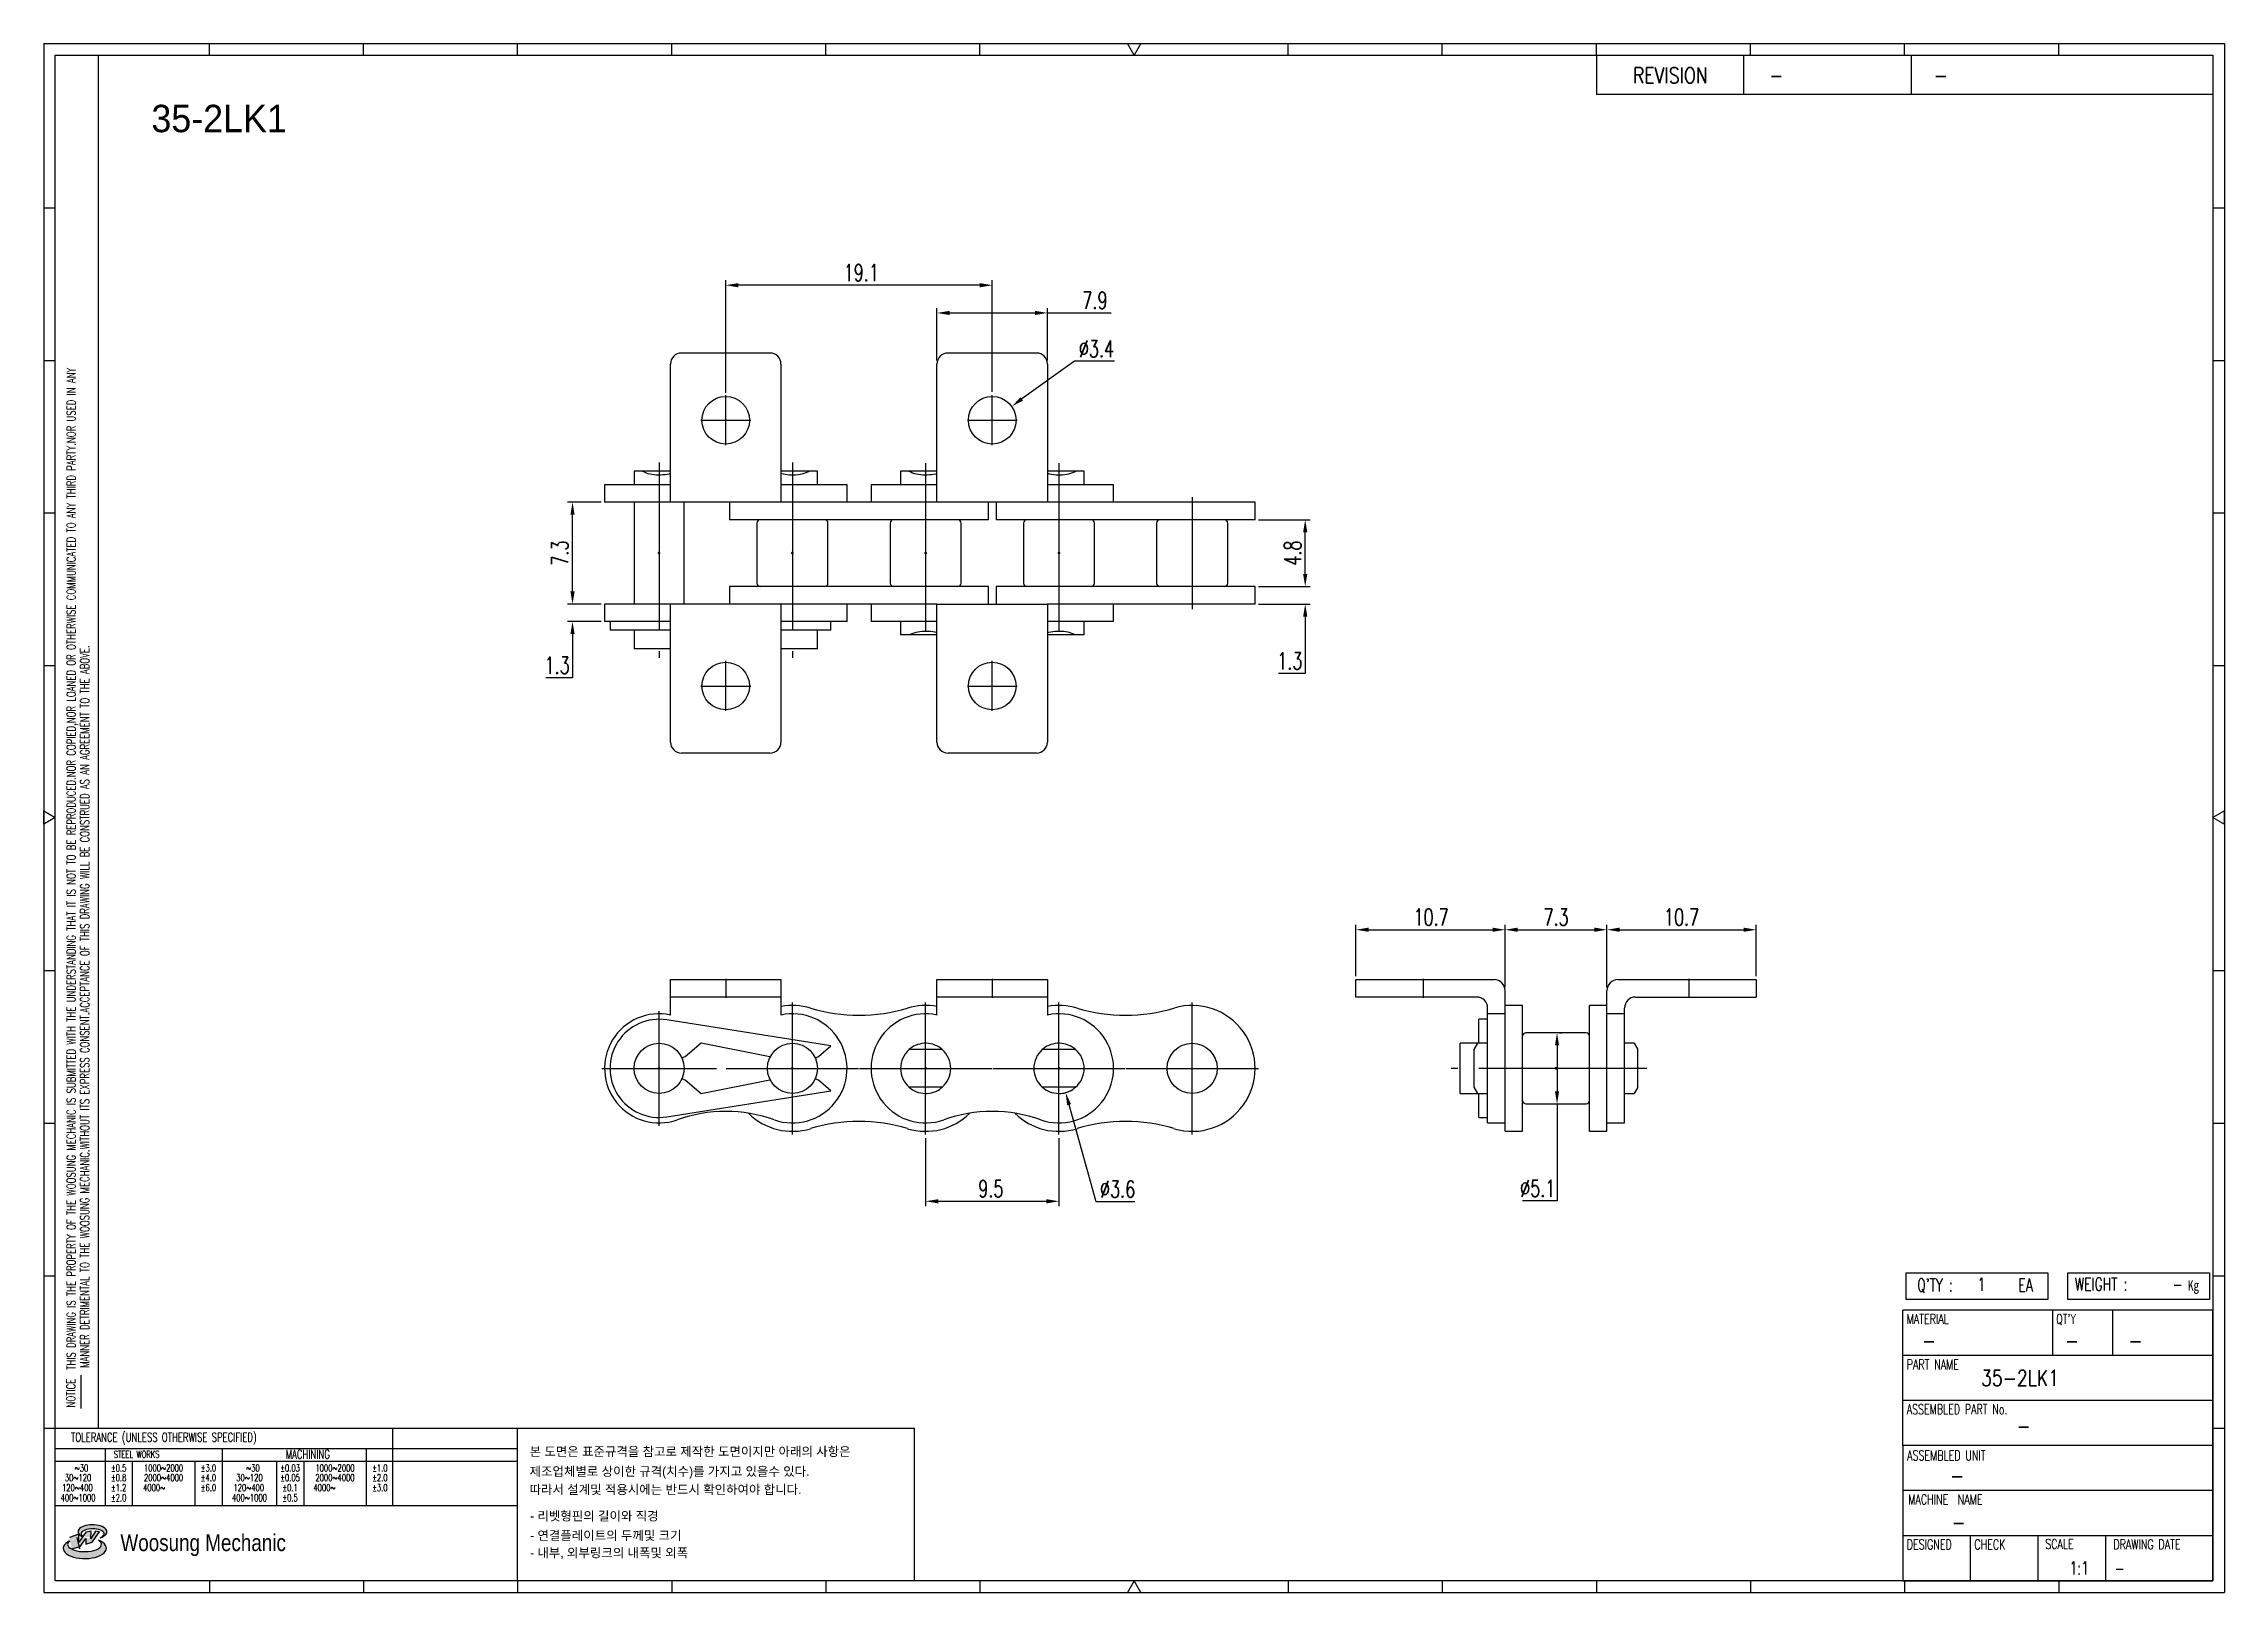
# Model space of a CAD drawing. Header units: millimetres. Extents: x 148 to 303, y 59 to 170.
import ezdxf
from ezdxf.enums import TextEntityAlignment as Align

# ---------------------------------------------------------------- set-up
doc = ezdxf.new("R2010")
doc.units = ezdxf.units.MM
doc.linetypes.add('AM_ISO08W050', pattern=[18, 12, -1.5, 3, -1.5])
doc.layers.get('Defpoints').update_dxf_attribs({"color": 80})
doc.layers.add('2d ConnectionPoints', color=7, linetype='Continuous', lineweight=50)
doc.layers.add('CL1', color=140, linetype='AM_ISO08W050', lineweight=25)
for name, color, linetype in [('S-DIM', 7, 'Continuous'), ('TITLE', 7, 'Continuous'), ('도면레이아웃', 7, 'Continuous')]:
    doc.layers.add(name, color=color, linetype=linetype)
doc.styles.add('HAN', font='ROMANS.shx', dxfattribs={"width": 0.7, "bigfont": 'whgtxt.shx'})
doc.styles.add('HKD_ST2', font='romans.shx', dxfattribs={"width": 0.7, "height": 4, "bigfont": '@extfont2.shx'})
doc.styles.add('HSG', font='SIMPLEX.shx', dxfattribs={"width": 0.7, "bigfont": 'HSG.shx'})
doc.styles.add('MtXpl_', font='Gulim.ttf')
doc.styles.add('SLDTEXTSTYLE4', font='arial.ttf', dxfattribs={"width": 0.8})
doc.dimstyles.new('AP0.5', dxfattribs={"dimscale": 0.5, "dimtxt": 2.4, "dimasz": 1.8, "dimexe": 0.7, "dimexo": 0.5, "dimgap": 0.6, "dimtad": 1, "dimtoh": 1, "dimdec": 1, "dimrnd": 0.01, "dimzin": 9, "dimdsep": 46, "dimtxsty": 'HSG', "dimcen": 0, "dimclrd": 251, "dimclre": 251, "dimclrt": 60, "dimazin": 2, "dimtp": 1, "dimtm": 1, "dimtfac": 0.5, "dimtdec": 1, "dimtofl": 0, "dimtmove": 0, "dimatfit": 3, "dimfxl": 0, "dimtvp": 1, "dimtolj": 2, "dimlwd": -1, "dimlwe": -1, "dimarcsym": 0})

# ---------------------------------------------------------------- blocks, each defined once
blk = doc.blocks.new('MAST')
at = {"layer": '도면레이아웃'}
h = blk.add_hatch(color=10, dxfattribs=at)
h.paths.add_polyline_path([(1.544, 35.177), (1.554, 34.966), (1.779, 35.034), (2.054, 35.422), (1.908, 35.446), (1.728, 35.167), (1.741, 35.439), (1.547, 35.405), (1.292, 35.041), (1.295, 35.33), (0.943, 35.208), (1.03, 34.8), (1.336, 34.885)])
edge = h.paths.add_edge_path()
edge.add_ellipse((1.795, 35.421), major_axis=(-0.53, 0), ratio=0.487785, start_angle=122.36065, end_angle=403.39574)
edge.add_line((1.411, 35.244), (1.419, 35.261))
edge.add_ellipse((1.798, 35.344), major_axis=(-0.423, 0), ratio=0.444396, start_angle=131.58977, end_angle=386.19408, ccw=False)
edge = h.paths.add_edge_path()
edge.add_ellipse((1.512, 34.815), major_axis=(-0.793, 0), ratio=0.480113, start_angle=314.67633, end_angle=590.85213)
edge.add_ellipse((1.501, 34.958), major_axis=(-0.62, 0), ratio=0.43311, start_angle=331.7024, end_angle=574.42495, ccw=False)
at = {"color": 140}
for p, q in [((0, 90.118), (80.15, 90.118)), ((0, 90.118), (0, 33.191)), ((80.15, 90.118), (80.15, 33.191)), ((57.068, 89.693), (57.068, 88.246)), ((62.47, 89.693), (62.47, 88.246)), ((68.635, 89.693), (68.635, 88.246)), ((79.725, 88.246), (57.068, 88.246)), ((68.449, 43.961), (68.449, 44.936)), ((68.449, 44.936), (73.654, 44.936)), ((73.654, 44.936), (73.654, 43.961)), ((74.39, 43.961), (74.39, 44.936)), ((74.39, 44.936), (79.595, 44.936)), ((79.595, 44.936), (79.595, 43.961)), ((68.336, 38.59), (68.336, 43.563)), ((79.725, 43.563), (68.336, 43.563)), ((73.654, 43.961), (68.449, 43.961)), ((73.827, 43.563), (73.827, 41.905)), ((79.595, 43.961), (74.39, 43.961)), ((76.037, 43.563), (76.037, 41.905)), ((79.725, 38.59), (79.725, 43.563)), ((79.725, 41.905), (68.336, 41.905)), ((79.725, 40.248), (68.336, 40.248)), ((68.336, 38.59), (68.336, 33.616)), ((79.725, 38.59), (68.336, 38.59)), ((79.725, 33.616), (79.725, 38.59)), ((79.725, 36.932), (68.336, 36.932)), ((79.725, 35.274), (68.336, 35.274)), ((70.822, 33.616), (70.822, 35.274)), ((73.309, 33.616), (73.309, 35.274)), ((75.796, 33.616), (75.796, 35.274)), ((0, 33.191), (80.15, 33.191)), ((68.336, 33.616), (79.725, 33.616))]:
    blk.add_line(p, q, dxfattribs=at)
for p, q in [((6.089, 89.693), (6.089, 90.118)), ((11.753, 89.693), (11.753, 90.118)), ((17.418, 89.693), (17.418, 90.118)), ((23.082, 89.693), (23.082, 90.118)), ((28.746, 89.693), (28.746, 90.118)), ((34.411, 89.693), (34.411, 90.118)), ((45.739, 89.693), (45.739, 90.118)), ((51.404, 89.693), (51.404, 90.118)), ((57.068, 89.693), (57.068, 90.118)), ((62.732, 89.693), (62.732, 90.118)), ((68.397, 89.693), (68.397, 90.118)), ((74.061, 89.693), (74.061, 90.118)), ((0, 84.085), (0.425, 84.085)), ((79.725, 84.085), (80.15, 84.085)), ((0, 78.478), (0.425, 78.478)), ((79.725, 78.478), (80.15, 78.478)), ((0, 72.87), (0.425, 72.87)), ((79.725, 72.87), (80.15, 72.87)), ((0, 67.262), (0.425, 67.262)), ((79.725, 67.262), (80.15, 67.262)), ((0, 56.047), (0.425, 56.047)), ((79.725, 56.047), (80.15, 56.047)), ((0, 50.439), (0.425, 50.439)), ((79.725, 50.439), (80.15, 50.439)), ((0, 44.832), (0.425, 44.832)), ((79.725, 44.832), (80.15, 44.832)), ((1.377, 39.947), (1.377, 41.174)), ((0, 39.224), (0.425, 39.224)), ((79.725, 39.224), (80.15, 39.224)), ((6.089, 33.616), (6.089, 33.191)), ((11.753, 33.616), (11.753, 33.191)), ((17.418, 33.616), (17.418, 33.191)), ((23.082, 33.616), (23.082, 33.191)), ((28.746, 33.616), (28.746, 33.191)), ((34.411, 33.616), (34.411, 33.191)), ((45.739, 33.616), (45.739, 33.191)), ((51.404, 33.616), (51.404, 33.191)), ((57.068, 33.616), (57.068, 33.191)), ((62.732, 33.616), (62.732, 33.191)), ((68.397, 33.616), (68.397, 33.191)), ((74.061, 33.616), (74.061, 33.191))]:
    blk.add_line(p, q)
at = {"color": 2}
for p, q in [((2.017, 39.224), (2.017, 89.693)), ((0.425, 39.224), (17.418, 39.224)), ((0.425, 38.487), (17.418, 38.487)), ((2.257, 38.487), (2.257, 36.382)), ((6.557, 38.5), (6.557, 36.382)), ((11.857, 38.487), (11.857, 36.382)), ((12.816, 39.224), (12.816, 36.382)), ((17.418, 33.616), (17.418, 39.224)), ((0.425, 38.012), (17.418, 38.012)), ((3.257, 38.012), (3.257, 36.382)), ((5.557, 38.012), (5.557, 36.382)), ((8.557, 38.012), (8.557, 36.382)), ((9.557, 38.026), (9.557, 36.382)), ((0.425, 36.382), (17.418, 36.382))]:
    blk.add_line(p, q, dxfattribs=at)
for points in [[(40.075, 89.693), (39.83, 90.118), (40.32, 90.118)], [(0.425, 61.679), (0, 61.433), (0, 61.924)], [(79.725, 61.679), (80.15, 61.433), (80.15, 61.924)], [(40.075, 33.616), (39.83, 33.191), (40.32, 33.191)]]:
    blk.add_lwpolyline(points, close=True)
at = {"color": 140}
blk.add_lwpolyline([(0.425, 89.693), (79.725, 89.693), (79.725, 33.616), (0.425, 33.616)], close=True, dxfattribs=at)
at = {"layer": '도면레이아웃'}
for p, q in [((1.295, 35.33), (0.943, 35.208)), ((1.547, 35.405), (1.292, 35.041)), ((1.292, 35.041), (1.295, 35.33)), ((1.741, 35.439), (1.547, 35.405)), ((1.908, 35.446), (1.728, 35.167)), ((1.728, 35.167), (1.741, 35.439)), ((1.779, 35.034), (2.054, 35.422)), ((2.054, 35.422), (1.908, 35.446)), ((1.03, 34.8), (1.336, 34.885)), ((1.224, 35.208), (1.311, 34.8)), ((1.224, 35.208), (1.224, 35.208)), ((1.336, 34.885), (1.544, 35.177)), ((1.419, 35.261), (1.411, 35.244)), ((1.544, 35.177), (1.554, 34.966)), ((1.554, 34.966), (1.779, 35.034))]:
    blk.add_line(p, q, dxfattribs=at)
for centre, major_axis, ratio, start_param, end_param in [((1.795, 35.421), (-0.53, 0), 0.487785, 2.135596, 7.040584), ((1.798, 35.344), (-0.423, 0), 0.444396, 2.296675, 6.740358), ((1.512, 34.815), (-0.793, 0), 0.480113, 5.492138, 10.312315), ((1.501, 34.958), (-0.62, 0), 0.43311, 5.789299, 10.025607)]:
    blk.add_ellipse(centre, major_axis=major_axis, ratio=ratio, start_param=start_param, end_param=end_param, dxfattribs=at)
for s, height, style, width, p in [('REVISION', 0.5806, 'HAN', 0.8, (58.415, 88.664)), ('-', 0.581, 'HAN', 0.8, (63.426, 88.664)), ('-', 0.581, 'HAN', 0.8, (69.468, 88.664)), ("Q'TY : ", 0.4746, 'HKD_ST2', 0.7, (68.857, 44.253)), ('1', 0.475, 'HKD_ST2', 0.7, (71.071, 44.275)), ('EA', 0.4746, 'HKD_ST2', 0.7, (72.578, 44.253)), ('WEIGHT : ', 0.4746, 'HKD_ST2', 0.7, (74.65, 44.286)), ('-', 0.581, 'HAN', 0.8, (69.029, 42.157)), ('-', 0.581, 'HAN', 0.8, (74.289, 42.157)), ('-', 0.581, 'HAN', 0.8, (76.623, 42.157)), ('-', 0.581, 'HAN', 0.8, (72.515, 39.013)), ('-', 0.581, 'HAN', 0.8, (70.067, 37.189)), ('-', 0.581, 'HAN', 0.8, (70.126, 35.48)), ('1:1', 0.4746, 'HKD_ST2', 0.7, (74.458, 33.848)), ('-', 0.475, 'HKD_ST2', 0.7, (76.112, 33.837))]:
    blk.add_text(s, height=height, dxfattribs=dict(style=style, width=width)).set_placement(p)
at = {"color": 6, "style": 'HKD_ST2', "width": 0.7}
for s, p in [(' THIS DRAWING IS THE PROPERTY OF THE WOOSUNG MECHANIC IS SUBMITTED WITH THE UNDERSTANDING THAT IT IS NOT TO BE REPRODUCED.NOR COPIED,NOR LOANED OR OTHERWISE COMMUNICATED TO ANY THIRD PARTY.NOR USED IN ANY', (1.173, 41.217)), ('MANNER DETRIMENTAL TO THE WOOSUNG MECHANIC.WITHOUT ITS EXPRESS CONSENT.ACCEPTANCE OF THIS DRAWING WILL BE CONSTRUED AS AN AGREEMENT TO THE ABOVE.', (1.672, 41.447))]:
    blk.add_text(s, height=0.326266, rotation=90, dxfattribs=at).set_placement(p)
at = {"style": 'HKD_ST2', "width": 0.7}
blk.add_text('-', height=0.475, dxfattribs=at).set_placement((78.613, 44.286), align=Align.RIGHT)
at = {"color": 254, "style": 'HKD_ST2', "width": 0.7}
for s, height, p in [('MATERIAL', 0.3651, (68.474, 43.425)), ("QT'Y", 0.3651, (73.965, 43.425)), ('PART NAME', 0.3651, (68.474, 41.756)), ('ASSEMBLED PART No.', 0.36511, (68.474, 40.109)), ('ASSEMBLED UNIT', 0.36511, (68.49, 38.408)), ('MACHINE  NAME', 0.36511, (68.532, 36.794)), ('DESIGNED', 0.3651, (68.474, 35.136)), ('CHECK', 0.3651, (70.961, 35.136)), ('SCALE', 0.3651, (73.566, 35.153)), ('DRAWING DATE', 0.36511, (76.071, 35.141))]:
    blk.add_text(s, height=height, dxfattribs=at).set_placement(p, align=Align.TOP_LEFT)
at = {"style": 'HKD_ST2', "width": 0.7}
blk.add_text('NOTICE', height=0.3263, rotation=90, dxfattribs=at).set_placement((1.163, 39.988))
blk.add_text('TOLERANCE (UNLESS OTHERWISE SPECIFIED)', height=0.32627, dxfattribs=at).set_placement((4.417, 38.896), align=Align.MIDDLE_CENTER)
at = {"color": 4, "style": 'HKD_ST2', "width": 0.7}
for s, height, p in [('%%12630', 0.261, (1.389, 37.762)), ('1000%%1262000', 0.26101, (4.407, 37.762)), ('%%12630', 0.261, (7.689, 37.762)), ('1000%%1262000', 0.26101, (10.707, 37.762)), ('120%%126400', 0.26101, (1.237, 37.045)), ('30%%126120', 0.261, (1.263, 37.411)), ('4000%%126', 0.261, (4.061, 37.045)), ('2000%%1264000', 0.26101, (4.407, 37.411)), ('120%%126400', 0.26101, (7.537, 37.045)), ('30%%126120', 0.261, (7.563, 37.411)), ('4000%%126', 0.261, (10.321, 37.045)), ('2000%%1264000', 0.26101, (10.707, 37.411)), ('400%%1261000', 0.26101, (1.263, 36.67)), ('400%%1261000', 0.26101, (7.563, 36.67))]:
    blk.add_text(s, height=height, dxfattribs=at).set_placement(p, align=Align.MIDDLE_CENTER)
for s, height, p in [('%%P0.5', 0.261, (2.757, 37.762)), ('STEEL WORKS', 0.26101, (3.416, 38.268)), ('%%P3.0', 0.261, (6.057, 37.762)), ('%%P0.03', 0.261, (9.057, 37.762)), ('MACHINING', 0.3263, (9.707, 38.27)), ('%%P1.0', 0.261, (12.357, 37.762)), ('%%P0.8', 0.261, (2.757, 37.411)), ('%%P1.2', 0.261, (2.757, 37.045)), ('%%P4.0', 0.261, (6.057, 37.411)), ('%%P6.0', 0.261, (6.057, 37.045)), ('%%P0.05', 0.261, (9.057, 37.411)), ('%%P0.1', 0.261, (9.057, 37.045)), ('%%P2.0', 0.261, (12.357, 37.411)), ('%%P3.0', 0.261, (12.357, 37.045)), ('%%P2.0', 0.261, (2.757, 36.67)), ('%%P0.5', 0.261, (9.057, 36.67))]:
    blk.add_text(s, height=height, dxfattribs=at).set_placement(p, align=Align.MIDDLE)
at = {"color": 1, "style": 'SLDTEXTSTYLE4', "width": 0.8}
blk.add_text('Woosung Mechanic', height=0.61957, dxfattribs=at).set_placement((2.822, 34.711))
at = {"layer": 'TITLE', "width": 0.8}
blk.add_text('Kg', height=0.3789, dxfattribs=at).set_placement((78.807, 44.286))
blk = doc.blocks.new('*D2')
at = {"layer": 'Defpoints', "color": 0, "transparency": 16777216}
for p in [(234.21, 130.95), (237.79, 130.95), (234.21, 129.7)]:
    blk.add_point(p, dxfattribs=at)
at = {"layer": 'S-DIM', "color": 251, "transparency": 16777216}
for p, q in [((237.79, 131.85), (237.79, 132.75)), ((234.46, 130.95), (238.14, 130.95)), ((234.46, 129.7), (238.14, 129.7)), ((237.79, 128.8), (237.79, 124.73)), ((237.79, 124.73), (235.89, 124.73))]:
    blk.add_line(p, q, dxfattribs=at)
for points in [[(237.64, 131.85), (237.94, 131.85), (237.79, 130.95)], [(237.64, 128.8), (237.94, 128.8), (237.79, 129.7)]]:
    blk.add_solid(points, dxfattribs=at)
at = {"layer": 'S-DIM', "color": 60, "transparency": 16777216, "insert": (236.69, 125.63), "char_height": 1.2, "attachment_point": 5, "style": 'HSG'}
blk.add_mtext('\\A2;1.3', dxfattribs=at)
blk = doc.blocks.new('*D3')
at = {"layer": 'Defpoints', "color": 0, "transparency": 16777216}
for p in [(234.21, 135.73), (237.79, 135.73), (234.21, 130.95)]:
    blk.add_point(p, dxfattribs=at)
at = {"layer": 'S-DIM', "color": 251, "transparency": 16777216}
for p, q in [((234.46, 135.73), (238.14, 135.73)), ((237.79, 131.85), (237.79, 134.83)), ((234.46, 130.95), (238.14, 130.95))]:
    blk.add_line(p, q, dxfattribs=at)
for points in [[(237.64, 134.83), (237.94, 134.83), (237.79, 135.73)], [(237.64, 131.85), (237.94, 131.85), (237.79, 130.95)]]:
    blk.add_solid(points, dxfattribs=at)
at = {"layer": 'S-DIM', "color": 60, "transparency": 16777216, "insert": (236.89, 133.34), "char_height": 1.2, "attachment_point": 5, "rotation": 90, "style": 'HSG'}
blk.add_mtext('\\A2;4.8', dxfattribs=at)
blk = doc.blocks.new('*D4')
at = {"layer": 'Defpoints', "color": 0, "transparency": 16777216}
for p in [(196.37, 152.49), (196.37, 144.54), (215.42, 144.63)]:
    blk.add_point(p, dxfattribs=at)
at = {"layer": 'S-DIM', "color": 251, "transparency": 16777216}
for p, q in [((196.37, 144.79), (196.37, 152.84)), ((215.42, 144.88), (215.42, 152.84)), ((214.52, 152.49), (197.27, 152.49))]:
    blk.add_line(p, q, dxfattribs=at)
for points in [[(197.27, 152.64), (197.27, 152.34), (196.37, 152.49)], [(214.52, 152.64), (214.52, 152.34), (215.42, 152.49)]]:
    blk.add_solid(points, dxfattribs=at)
at = {"layer": 'S-DIM', "color": 60, "transparency": 16777216, "insert": (206.06, 153.39), "char_height": 1.2, "attachment_point": 5, "style": 'HSG'}
blk.add_mtext('\\A2;19.1', dxfattribs=at)
blk = doc.blocks.new('*D5')
at = {"layer": 'Defpoints', "color": 0, "transparency": 16777216}
for p in [(219.37, 150.51), (211.47, 146.85), (219.37, 146.85)]:
    blk.add_point(p, dxfattribs=at)
at = {"layer": 'S-DIM', "color": 251, "transparency": 16777216}
for p, q in [((211.47, 147.1), (211.47, 150.86)), ((212.37, 150.51), (218.47, 150.51)), ((219.37, 147.1), (219.37, 150.86)), ((219.37, 150.51), (223.92, 150.51))]:
    blk.add_line(p, q, dxfattribs=at)
for points in [[(212.37, 150.66), (212.37, 150.36), (211.47, 150.51)], [(218.47, 150.66), (218.47, 150.36), (219.37, 150.51)]]:
    blk.add_solid(points, dxfattribs=at)
at = {"layer": 'S-DIM', "color": 60, "transparency": 16777216, "insert": (222.76, 151.41), "char_height": 1.2, "attachment_point": 5, "style": 'HSG'}
blk.add_mtext('\\A2;7.9', dxfattribs=at)
blk = doc.blocks.new('*D6')
at = {"layer": 'Defpoints', "color": 0, "transparency": 16777216}
for p in [(216.81, 143.83), (214.04, 141.85)]:
    blk.add_point(p, dxfattribs=at)
at = {"layer": 'S-DIM', "color": 251, "transparency": 16777216}
for p, q in [((221.29, 147.05), (217.54, 144.36)), ((224.15, 147.05), (221.29, 147.05))]:
    blk.add_line(p, q, dxfattribs=at)
blk.add_solid([(217.45, 144.48), (217.62, 144.24), (216.81, 143.83)], dxfattribs=at)
at = {"layer": 'S-DIM', "color": 60, "transparency": 16777216, "insert": (222.87, 147.95), "char_height": 1.2, "attachment_point": 5, "style": 'HSG'}
blk.add_mtext('\\A2;∅3.4', dxfattribs=at)
blk = doc.blocks.new('*D7')
at = {"layer": 'Defpoints', "color": 0, "transparency": 16777216}
for p in [(185.42, 129.7), (187.71, 129.7), (187.71, 128.45)]:
    blk.add_point(p, dxfattribs=at)
at = {"layer": 'S-DIM', "color": 251, "transparency": 16777216}
for p, q in [((185.42, 130.6), (185.42, 131.5)), ((187.46, 129.7), (185.07, 129.7)), ((187.46, 128.45), (185.07, 128.45)), ((185.42, 127.55), (185.42, 124.42)), ((185.42, 124.42), (183.52, 124.42))]:
    blk.add_line(p, q, dxfattribs=at)
for points in [[(185.27, 130.6), (185.57, 130.6), (185.42, 129.7)], [(185.27, 127.55), (185.57, 127.55), (185.42, 128.45)]]:
    blk.add_solid(points, dxfattribs=at)
at = {"layer": 'S-DIM', "color": 60, "transparency": 16777216, "insert": (184.32, 125.32), "char_height": 1.2, "attachment_point": 5, "style": 'HSG'}
blk.add_mtext('\\A2;1.3', dxfattribs=at)
blk = doc.blocks.new('*D8')
at = {"layer": 'Defpoints', "color": 0, "transparency": 16777216}
for p in [(185.42, 136.98), (187.71, 136.98), (187.71, 129.7)]:
    blk.add_point(p, dxfattribs=at)
at = {"layer": 'S-DIM', "color": 251, "transparency": 16777216}
for p, q in [((187.46, 136.98), (185.07, 136.98)), ((185.42, 130.6), (185.42, 136.08)), ((187.46, 129.7), (185.07, 129.7))]:
    blk.add_line(p, q, dxfattribs=at)
for points in [[(185.27, 136.08), (185.57, 136.08), (185.42, 136.98)], [(185.27, 130.6), (185.57, 130.6), (185.42, 129.7)]]:
    blk.add_solid(points, dxfattribs=at)
at = {"layer": 'S-DIM', "color": 60, "transparency": 16777216, "insert": (184.52, 133.34), "char_height": 1.2, "attachment_point": 5, "rotation": 90, "style": 'HSG'}
blk.add_mtext('\\A2;7.3', dxfattribs=at)
blk = doc.blocks.new('*D9')
at = {"layer": 'Defpoints', "color": 0, "transparency": 16777216}
for p in [(210.66, 91.78), (220.19, 91.78), (220.19, 87.01)]:
    blk.add_point(p, dxfattribs=at)
at = {"layer": 'S-DIM', "color": 251, "transparency": 16777216}
for p, q in [((210.66, 91.53), (210.66, 86.66)), ((220.19, 91.53), (220.19, 86.66)), ((211.56, 87.01), (219.29, 87.01))]:
    blk.add_line(p, q, dxfattribs=at)
for points in [[(211.56, 87.16), (211.56, 86.86), (210.66, 87.01)], [(219.29, 87.16), (219.29, 86.86), (220.19, 87.01)]]:
    blk.add_solid(points, dxfattribs=at)
at = {"layer": 'S-DIM', "color": 60, "transparency": 16777216, "insert": (215.32, 87.91), "char_height": 1.2, "attachment_point": 5, "style": 'HSG'}
blk.add_mtext('\\A2;9.5', dxfattribs=at)
blk = doc.blocks.new('*D10')
at = {"layer": 'Defpoints', "color": 0, "transparency": 16777216}
for p in [(219.7, 98.24), (220.67, 94.78)]:
    blk.add_point(p, dxfattribs=at)
at = {"layer": 'S-DIM', "color": 251, "transparency": 16777216}
for p, q in [((222.84, 86.98), (220.91, 93.91)), ((225.62, 86.98), (222.84, 86.98))]:
    blk.add_line(p, q, dxfattribs=at)
blk.add_arc((220.19, 96.51), 1.8, 274.4165, 303.4297, dxfattribs=at)
blk.add_solid([(221.05, 93.95), (220.77, 93.87), (220.67, 94.78)], dxfattribs=at)
at = {"layer": 'S-DIM', "color": 60, "transparency": 16777216, "insert": (224.38, 87.88), "char_height": 1.2, "attachment_point": 5, "style": 'HSG'}
blk.add_mtext('\\A2;∅3.6', dxfattribs=at)
blk = doc.blocks.new('*D11')
at = {"layer": 'Defpoints', "color": 0, "transparency": 16777216}
for p in [(252.08, 106.42), (241.42, 102.86), (252.08, 102.07)]:
    blk.add_point(p, dxfattribs=at)
at = {"layer": 'S-DIM', "color": 251, "transparency": 16777216}
for p, q in [((241.42, 103.11), (241.42, 106.77)), ((242.32, 106.42), (251.18, 106.42)), ((252.08, 102.32), (252.08, 106.77))]:
    blk.add_line(p, q, dxfattribs=at)
for points in [[(242.32, 106.57), (242.32, 106.27), (241.42, 106.42)], [(251.18, 106.57), (251.18, 106.27), (252.08, 106.42)]]:
    blk.add_solid(points, dxfattribs=at)
at = {"layer": 'S-DIM', "color": 60, "transparency": 16777216, "insert": (246.79, 107.32), "char_height": 1.2, "attachment_point": 5, "style": 'HSG'}
blk.add_mtext('\\A2;10.7', dxfattribs=at)
blk = doc.blocks.new('*D12')
at = {"layer": 'Defpoints', "color": 0, "transparency": 16777216}
for p in [(259.36, 106.42), (252.08, 102.07), (259.36, 102.07)]:
    blk.add_point(p, dxfattribs=at)
at = {"layer": 'S-DIM', "color": 251, "transparency": 16777216}
for p, q in [((252.08, 102.32), (252.08, 106.77)), ((252.98, 106.42), (258.46, 106.42)), ((259.36, 102.32), (259.36, 106.77))]:
    blk.add_line(p, q, dxfattribs=at)
for points in [[(252.98, 106.57), (252.98, 106.27), (252.08, 106.42)], [(258.46, 106.57), (258.46, 106.27), (259.36, 106.42)]]:
    blk.add_solid(points, dxfattribs=at)
at = {"layer": 'S-DIM', "color": 60, "transparency": 16777216, "insert": (255.72, 107.32), "char_height": 1.2, "attachment_point": 5, "style": 'HSG'}
blk.add_mtext('\\A2;7.3', dxfattribs=at)
blk = doc.blocks.new('*D13')
at = {"layer": 'Defpoints', "color": 0, "transparency": 16777216}
for p in [(270.02, 106.42), (259.36, 102.07), (270.02, 102.86)]:
    blk.add_point(p, dxfattribs=at)
at = {"layer": 'S-DIM', "color": 251, "transparency": 16777216}
for p, q in [((259.36, 102.32), (259.36, 106.77)), ((260.26, 106.42), (269.12, 106.42)), ((270.02, 103.11), (270.02, 106.77))]:
    blk.add_line(p, q, dxfattribs=at)
for points in [[(260.26, 106.57), (260.26, 106.27), (259.36, 106.42)], [(269.12, 106.57), (269.12, 106.27), (270.02, 106.42)]]:
    blk.add_solid(points, dxfattribs=at)
at = {"layer": 'S-DIM', "color": 60, "transparency": 16777216, "insert": (264.69, 107.32), "char_height": 1.2, "attachment_point": 5, "style": 'HSG'}
blk.add_mtext('\\A2;10.7', dxfattribs=at)
blk = doc.blocks.new('*D14')
at = {"layer": 'Defpoints', "color": 0, "transparency": 16777216}
for p in [(255.72, 99.05), (255.72, 93.97), (255.79, 93.97)]:
    blk.add_point(p, dxfattribs=at)
at = {"layer": 'S-DIM', "color": 251, "transparency": 16777216}
for p, q in [((255.97, 99.05), (256.14, 99.05)), ((255.79, 98.15), (255.79, 94.87)), ((255.79, 93.97), (255.79, 87.03)), ((255.97, 93.97), (256.14, 93.97)), ((255.79, 87.03), (253.33, 87.03))]:
    blk.add_line(p, q, dxfattribs=at)
for points in [[(255.64, 98.15), (255.94, 98.15), (255.79, 99.05)], [(255.64, 94.87), (255.94, 94.87), (255.79, 93.97)]]:
    blk.add_solid(points, dxfattribs=at)
at = {"layer": 'S-DIM', "color": 60, "transparency": 16777216, "insert": (254.41, 87.93), "char_height": 1.2, "attachment_point": 5, "style": 'HSG'}
blk.add_mtext('\\A2;%%c5.1', dxfattribs=at)

msp = doc.modelspace()

# ---------------------------------------------------------------- linework, layer by layer
for p, q in [((192.42, 136.98), (192.42, 146.85)), ((199.53, 147.64), (193.21, 147.64)), ((200.32, 146.85), (200.32, 136.98)), ((211.47, 136.98), (211.47, 146.85)), ((218.58, 147.64), (212.26, 147.64)), ((219.37, 146.85), (219.37, 136.98)), ((192.42, 139.19), (189.82, 139.19)), ((189.82, 139.19), (189.82, 138.23)), ((190.42, 139.19), (190.55, 139.14)), ((190.55, 139.14), (190.68, 139.09)), ((190.68, 139.09), (190.81, 139.04)), ((190.81, 139.04), (190.96, 139.01)), ((190.96, 139.01), (191.1, 138.98)), ((191.1, 138.98), (191.26, 138.95)), ((191.26, 138.95), (191.41, 138.94)), ((191.41, 138.94), (191.57, 138.93)), ((191.57, 138.93), (191.72, 138.94)), ((191.72, 138.94), (191.88, 138.95)), ((191.88, 138.95), (192.03, 138.96)), ((192.03, 138.96), (192.18, 138.99)), ((192.18, 138.99), (192.33, 139.02)), ((192.33, 139.02), (192.42, 139.05)), ((202.93, 139.19), (200.32, 139.19)), ((200.32, 139.05), (200.47, 139.01)), ((200.47, 139.01), (200.61, 138.98)), ((200.61, 138.98), (200.77, 138.96)), ((200.77, 138.96), (200.92, 138.94)), ((200.92, 138.94), (201.08, 138.93)), ((201.08, 138.93), (201.23, 138.94)), ((201.23, 138.94), (201.39, 138.94)), ((201.39, 138.94), (201.54, 138.96)), ((201.54, 138.96), (201.69, 138.98)), ((201.69, 138.98), (201.84, 139.02)), ((201.84, 139.02), (201.98, 139.06)), ((201.98, 139.06), (202.12, 139.1)), ((202.12, 139.1), (202.24, 139.15)), ((202.24, 139.15), (202.32, 139.19)), ((202.93, 138.23), (202.93, 139.19)), ((211.47, 139.19), (208.87, 139.19)), ((208.87, 139.19), (208.87, 138.23)), ((209.47, 139.19), (209.6, 139.14)), ((209.6, 139.14), (209.73, 139.09)), ((209.73, 139.09), (209.86, 139.04)), ((209.86, 139.04), (210.01, 139.01)), ((210.01, 139.01), (210.15, 138.98)), ((210.15, 138.98), (210.31, 138.95)), ((210.31, 138.95), (210.46, 138.94)), ((210.46, 138.94), (210.62, 138.93)), ((210.62, 138.93), (210.77, 138.94)), ((210.77, 138.94), (210.93, 138.95)), ((210.93, 138.95), (211.08, 138.96)), ((211.08, 138.96), (211.23, 138.99)), ((211.23, 138.99), (211.38, 139.02)), ((211.38, 139.02), (211.47, 139.05)), ((221.98, 139.19), (219.37, 139.19)), ((219.37, 139.05), (219.52, 139.01)), ((219.52, 139.01), (219.66, 138.98)), ((219.66, 138.98), (219.82, 138.96)), ((219.82, 138.96), (219.97, 138.94)), ((219.97, 138.94), (220.13, 138.93)), ((220.13, 138.93), (220.28, 138.94)), ((220.28, 138.94), (220.44, 138.94)), ((220.44, 138.94), (220.59, 138.96)), ((220.59, 138.96), (220.74, 138.98)), ((220.74, 138.98), (220.89, 139.02)), ((220.89, 139.02), (221.03, 139.06)), ((221.03, 139.06), (221.17, 139.1)), ((221.17, 139.1), (221.29, 139.15)), ((221.29, 139.15), (221.37, 139.19)), ((221.98, 138.23), (221.98, 139.19)), ((192.42, 138.23), (187.71, 138.23)), ((187.71, 138.23), (187.71, 136.98)), ((205.04, 138.23), (200.32, 138.23)), ((205.04, 136.98), (205.04, 138.23)), ((211.47, 138.23), (206.76, 138.23)), ((206.76, 138.23), (206.76, 136.98)), ((224.09, 138.23), (219.37, 138.23)), ((224.09, 136.98), (224.09, 138.23)), ((200.32, 136.98), (187.71, 136.98)), ((189.82, 136.98), (189.82, 129.7)), ((193.41, 129.7), (193.41, 136.98)), ((196.64, 136.98), (196.64, 135.73)), ((215.16, 135.73), (196.64, 135.73)), ((211.47, 136.98), (200.32, 136.98)), ((219.37, 136.98), (211.47, 136.98)), ((215.16, 135.73), (215.16, 136.98)), ((215.69, 136.98), (215.69, 135.73)), ((234.21, 135.73), (215.69, 135.73)), ((234.21, 136.98), (219.37, 136.98)), ((234.21, 135.73), (234.21, 136.98)), ((198.6, 135.49), (198.6, 131.19)), ((203.68, 131.19), (203.68, 135.49)), ((208.12, 135.49), (208.12, 131.19)), ((213.2, 131.19), (213.2, 135.49)), ((217.65, 135.49), (217.65, 131.19)), ((222.73, 131.19), (222.73, 135.49)), ((227.17, 135.49), (227.17, 131.19)), ((232.25, 131.19), (232.25, 135.49)), ((196.64, 130.95), (196.64, 129.7)), ((215.16, 130.95), (196.64, 130.95)), ((215.16, 129.7), (215.16, 130.95)), ((215.69, 130.95), (215.69, 129.7)), ((234.21, 130.95), (215.69, 130.95)), ((234.21, 129.7), (234.21, 130.95)), ((200.32, 129.7), (187.71, 129.7)), ((187.71, 129.7), (187.71, 128.45)), ((192.42, 119.83), (192.42, 129.7)), ((211.47, 129.7), (200.32, 129.7)), ((200.32, 129.7), (200.32, 119.83)), ((205.04, 128.45), (205.04, 129.7)), ((206.76, 129.7), (206.76, 128.45)), ((211.47, 119.83), (211.47, 129.7)), ((211.47, 129.7), (219.37, 129.7)), ((234.21, 129.7), (219.37, 129.7)), ((219.37, 129.7), (219.37, 119.83)), ((224.09, 128.45), (224.09, 129.7)), ((192.42, 128.45), (187.71, 128.45)), ((188.1, 128.45), (188.1, 127.83)), ((192.42, 127.83), (188.1, 127.83)), ((189.82, 127.83), (189.82, 126.49)), ((205.04, 128.45), (200.32, 128.45)), ((203.89, 127.83), (200.32, 127.83)), ((202.93, 126.49), (202.93, 127.83)), ((203.89, 127.83), (203.89, 128.45)), ((211.47, 128.45), (206.76, 128.45)), ((208.87, 128.45), (208.87, 127.49)), ((224.09, 128.45), (219.37, 128.45)), ((221.98, 127.49), (221.98, 128.45)), ((192.42, 126.49), (189.82, 126.49)), ((202.93, 126.49), (200.32, 126.49)), ((211.47, 127.49), (208.87, 127.49)), ((209.55, 127.53), (209.47, 127.49)), ((209.68, 127.58), (209.55, 127.53)), ((209.82, 127.63), (209.68, 127.58)), ((209.96, 127.67), (209.82, 127.63)), ((210.1, 127.7), (209.96, 127.67)), ((210.25, 127.72), (210.1, 127.7)), ((210.41, 127.74), (210.25, 127.72)), ((210.56, 127.75), (210.41, 127.74)), ((210.72, 127.75), (210.56, 127.75)), ((210.88, 127.74), (210.72, 127.75)), ((211.03, 127.73), (210.88, 127.74)), ((211.18, 127.71), (211.03, 127.73)), ((211.33, 127.68), (211.18, 127.71)), ((211.47, 127.64), (211.33, 127.68)), ((219.47, 127.67), (219.37, 127.64)), ((221.98, 127.49), (219.37, 127.49)), ((219.61, 127.7), (219.47, 127.67)), ((219.76, 127.72), (219.61, 127.7)), ((219.92, 127.74), (219.76, 127.72)), ((220.07, 127.75), (219.92, 127.74)), ((220.23, 127.75), (220.07, 127.75)), ((220.39, 127.75), (220.23, 127.75)), ((220.54, 127.73), (220.39, 127.75)), ((220.69, 127.71), (220.54, 127.73)), ((220.84, 127.68), (220.69, 127.71)), ((220.98, 127.64), (220.84, 127.68)), ((221.12, 127.6), (220.98, 127.64)), ((221.25, 127.55), (221.12, 127.6)), ((221.37, 127.49), (221.25, 127.55)), ((199.53, 119.04), (193.21, 119.04)), ((218.58, 119.04), (212.26, 119.04)), ((192.42, 100.32), (192.42, 102.86)), ((192.42, 102.86), (200.32, 102.86)), ((200.32, 101.61), (192.42, 101.61)), ((200.32, 102.86), (200.32, 100.32)), ((211.47, 102.86), (219.37, 102.86)), ((211.47, 100.32), (211.47, 102.86)), ((219.37, 101.61), (211.47, 101.61)), ((219.37, 102.86), (219.37, 100.32)), ((241.42, 102.86), (251.29, 102.86)), ((241.42, 101.61), (241.42, 102.86)), ((250.04, 101.61), (241.42, 101.61)), ((252.08, 101.01), (252.08, 102.07)), ((259.36, 101.01), (259.36, 102.07)), ((260.15, 102.86), (270.02, 102.86)), ((261.4, 101.61), (270.02, 101.61)), ((270.02, 102.86), (270.02, 101.61)), ((203.89, 98.12), (192.16, 99.98)), ((250.2, 98.3), (250.2, 100.02)), ((250.83, 100.02), (250.2, 100.02)), ((250.83, 92.61), (250.83, 100.82)), ((252.08, 100.41), (250.83, 100.41)), ((253.33, 101.01), (252.08, 101.01)), ((252.08, 92.01), (252.08, 101.01)), ((253.33, 92.01), (253.33, 101.01)), ((259.36, 101.01), (258.11, 101.01)), ((258.11, 92.01), (258.11, 101.01)), ((259.36, 92.01), (259.36, 101.01)), ((260.61, 100.41), (259.36, 100.41)), ((260.61, 92.61), (260.61, 100.82)), ((193.46, 97.36), (194.62, 98.33)), ((194.62, 98.33), (199.52, 97.35)), ((210.09, 98.21), (209.94, 98.15)), ((210.24, 98.25), (210.09, 98.21)), ((210.39, 98.28), (210.24, 98.25)), ((210.55, 98.3), (210.39, 98.28)), ((210.71, 98.3), (210.55, 98.3)), ((210.86, 98.29), (210.71, 98.3)), ((211.02, 98.27), (210.86, 98.29)), ((211.17, 98.23), (211.02, 98.27)), ((211.32, 98.18), (211.17, 98.23)), ((219.61, 98.21), (219.47, 98.15)), ((219.76, 98.25), (219.61, 98.21)), ((219.92, 98.28), (219.76, 98.25)), ((220.07, 98.3), (219.92, 98.28)), ((220.23, 98.3), (220.07, 98.3)), ((220.39, 98.29), (220.23, 98.3)), ((220.54, 98.27), (220.39, 98.29)), ((220.69, 98.23), (220.54, 98.27)), ((220.84, 98.18), (220.69, 98.23)), ((248.87, 94.71), (248.87, 98.3)), ((250.13, 98.3), (248.87, 98.3)), ((249.87, 97.86), (250.13, 98.3)), ((250.83, 98.3), (250.13, 98.3)), ((257.87, 99.05), (253.57, 99.05)), ((261.31, 98.3), (260.61, 98.3)), ((261.31, 98.3), (261.57, 97.86)), ((202.99, 97.36), (203.89, 98.12)), ((209.54, 97.91), (209.47, 97.86)), ((211.85, 97.86), (209.47, 97.86)), ((209.67, 98.01), (209.54, 97.91)), ((209.8, 98.09), (209.67, 98.01)), ((209.94, 98.15), (209.8, 98.09)), ((211.46, 98.12), (211.32, 98.18)), ((211.6, 98.04), (211.46, 98.12)), ((211.73, 97.95), (211.6, 98.04)), ((211.85, 97.86), (211.73, 97.95)), ((219.07, 97.91), (219, 97.86)), ((221.37, 97.86), (219, 97.86)), ((219.19, 98.01), (219.07, 97.91)), ((219.33, 98.09), (219.19, 98.01)), ((219.47, 98.15), (219.33, 98.09)), ((220.98, 98.12), (220.84, 98.18)), ((221.12, 98.04), (220.98, 98.12)), ((221.25, 97.95), (221.12, 98.04)), ((221.37, 97.86), (221.25, 97.95)), ((249.87, 95.16), (249.87, 97.86)), ((261.57, 95.16), (261.57, 97.86)), ((194.62, 94.69), (193.46, 95.66)), ((199.52, 95.67), (194.62, 94.69)), ((203.89, 94.9), (202.99, 95.66)), ((209.47, 95.16), (209.6, 95.07)), ((211.85, 95.16), (209.47, 95.16)), ((211.65, 95.01), (211.78, 95.11)), ((211.78, 95.11), (211.85, 95.16)), ((219, 95.16), (219.12, 95.07)), ((221.37, 95.16), (219, 95.16)), ((221.18, 95.01), (221.31, 95.11)), ((221.31, 95.11), (221.37, 95.16)), ((250.13, 94.71), (249.87, 95.16)), ((261.57, 95.16), (261.31, 94.71)), ((192.16, 93.04), (203.89, 94.9)), ((209.6, 95.07), (209.73, 94.98)), ((209.73, 94.98), (209.86, 94.9)), ((209.86, 94.9), (210.01, 94.84)), ((210.01, 94.84), (210.15, 94.79)), ((210.15, 94.79), (210.31, 94.75)), ((210.31, 94.75), (210.46, 94.73)), ((210.46, 94.73), (210.62, 94.72)), ((210.62, 94.72), (210.77, 94.72)), ((210.77, 94.72), (210.93, 94.74)), ((210.93, 94.74), (211.08, 94.77)), ((211.08, 94.77), (211.23, 94.81)), ((211.23, 94.81), (211.38, 94.86)), ((211.38, 94.86), (211.52, 94.93)), ((211.52, 94.93), (211.65, 95.01)), ((219.12, 95.07), (219.25, 94.98)), ((219.25, 94.98), (219.39, 94.9)), ((219.39, 94.9), (219.53, 94.84)), ((219.53, 94.84), (219.68, 94.79)), ((219.68, 94.79), (219.83, 94.75)), ((219.83, 94.75), (219.99, 94.73)), ((219.99, 94.73), (220.14, 94.72)), ((220.14, 94.72), (220.3, 94.72)), ((220.3, 94.72), (220.45, 94.74)), ((220.45, 94.74), (220.61, 94.77)), ((220.61, 94.77), (220.76, 94.81)), ((220.76, 94.81), (220.9, 94.86)), ((220.9, 94.86), (221.05, 94.93)), ((221.05, 94.93), (221.18, 95.01)), ((248.87, 94.71), (250.13, 94.71)), ((250.13, 94.71), (250.83, 94.71)), ((250.2, 93), (250.2, 94.71)), ((253.57, 93.97), (257.87, 93.97)), ((260.61, 94.71), (261.31, 94.71)), ((250.2, 93), (250.83, 93)), ((250.83, 92.61), (252.08, 92.61)), ((252.08, 92.01), (253.33, 92.01)), ((258.11, 92.01), (259.36, 92.01)), ((259.36, 92.61), (260.61, 92.61))]:
    msp.add_line(p, q)
at = {"color": 140}
msp.add_lwpolyline([(181.49, 70.78), (209.84, 70.78), (209.84, 59.88), (181.49, 59.88)], close=True, dxfattribs=at)
for centre, radius in [((196.37, 142.84), 1.7), ((215.42, 142.84), 1.7), ((196.37, 123.84), 1.7), ((215.42, 123.84), 1.7), ((191.61, 96.51), 1.79), ((201.14, 96.51), 1.79), ((229.71, 96.51), 1.79)]:
    msp.add_circle(centre, radius)
for centre, radius, start, end in [((193.21, 146.85), 0.79, 90, 180), ((199.53, 146.85), 0.79, 0, 90), ((212.26, 146.85), 0.79, 90, 180), ((218.58, 146.85), 0.79, 0, 90), ((198.84, 135.49), 0.239, 90, 180), ((203.44, 135.49), 0.239, 0, 90), ((208.36, 135.49), 0.239, 90, 180), ((212.96, 135.49), 0.239, 0, 90), ((217.89, 135.49), 0.239, 90, 180), ((222.49, 135.49), 0.239, 0, 90), ((227.41, 135.49), 0.239, 90, 180), ((232.01, 135.49), 0.239, 0, 90), ((198.84, 131.19), 0.239, 180, 270), ((203.44, 131.19), 0.239, 270, 0), ((208.36, 131.19), 0.239, 180, 270), ((212.96, 131.19), 0.239, 270, 0), ((217.89, 131.19), 0.239, 180, 270), ((222.49, 131.19), 0.239, 270, 0), ((227.41, 131.19), 0.239, 180, 270), ((232.01, 131.19), 0.239, 270, 0), ((193.21, 119.83), 0.79, 180, 270), ((199.53, 119.83), 0.79, 270, 0), ((212.26, 119.83), 0.79, 180, 270), ((218.58, 119.83), 0.79, 270, 0), ((250.04, 100.82), 0.79, 0, 90), ((251.29, 102.07), 0.79, 0, 90), ((260.15, 102.07), 0.79, 90, 180), ((261.4, 100.82), 0.79, 90, 180), ((191.61, 96.51), 3.9, 77.9753, 289.3747), ((191.61, 96.51), 3.51, 81, 279), ((201.14, 96.51), 3.9, 250.6253, 102.0247), ((201.14, 96.51), 4.5, 73.3282, 100.4021), ((205.9, 112.41), 12.1, 253.3282, 286.6718), ((210.66, 96.51), 3.9, 77.9753, 289.3747), ((210.66, 96.51), 4.5, 79.5979, 106.6718), ((220.19, 96.51), 3.9, 250.6253, 102.0247), ((220.19, 96.51), 4.5, 73.3282, 100.4021), ((224.95, 112.41), 12.1, 253.3282, 286.6718), ((229.71, 96.51), 4.5, 253.3282, 106.6718), ((253.57, 98.81), 0.239, 90, 180), ((257.87, 98.81), 0.239, 0, 90), ((193.21, 97.66), 0.39, 273.8317, 310), ((199.59, 97.73), 0.39, 258.7431, 263.4256), ((202.74, 97.66), 0.39, 273.8317, 310), ((210.66, 96.51), 1.79, 131.4096, 228.5904), ((210.66, 96.51), 1.79, 311.4096, 48.5904), ((220.19, 96.51), 1.8, 131.4096, 228.5904), ((220.19, 96.51), 1.8, 311.4096, 48.5904), ((193.21, 95.36), 0.39, 50, 86.1683), ((199.59, 95.29), 0.39, 96.5744, 101.2569), ((202.74, 95.36), 0.39, 50, 86.1683), ((253.57, 94.21), 0.239, 180, 270), ((257.87, 94.21), 0.239, 270, 0), ((196.37, 82.97), 10.46, 70.6253, 109.3747), ((201.14, 96.51), 4.5, 225.5396, 286.6718), ((205.9, 80.61), 12.1, 73.3282, 106.6718), ((210.66, 96.51), 4.5, 253.3282, 314.4604), ((215.42, 82.97), 10.46, 70.6253, 109.3747), ((220.19, 96.51), 4.5, 225.5396, 286.6718), ((224.95, 80.61), 12.1, 73.3282, 106.6718)]:
    msp.add_arc(centre, radius, start, end)
at = {"layer": '2d ConnectionPoints'}
for p in [(191.61, 133.34), (201.14, 133.34), (201.14, 133.34), (210.66, 133.34), (210.66, 133.34), (220.19, 133.34), (191.61, 96.51), (201.14, 96.51), (201.14, 96.51), (210.66, 96.51), (210.66, 96.51), (220.19, 96.51), (255.72, 96.51), (255.72, 96.51), (255.72, 96.51), (255.72, 96.51)]:
    msp.add_point(p, dxfattribs=at)
at = {"layer": 'CL1'}
for p, q in [((196.37, 141.06), (196.37, 144.63)), ((215.42, 141.06), (215.42, 144.63)), ((194.59, 142.84), (198.16, 142.84)), ((213.64, 142.84), (217.21, 142.84)), ((191.61, 139.83), (191.61, 125.86)), ((201.14, 139.83), (201.14, 125.86)), ((210.66, 139.78), (210.66, 126.91)), ((220.19, 139.78), (220.19, 126.91)), ((229.71, 137.35), (229.71, 129.34)), ((196.37, 122.06), (196.37, 125.63)), ((215.42, 122.06), (215.42, 125.63)), ((194.59, 123.84), (198.16, 123.84)), ((213.64, 123.84), (217.21, 123.84)), ((196.37, 102.92), (196.37, 101.55)), ((215.42, 102.92), (215.42, 101.55)), ((246.22, 102.92), (246.22, 101.55)), ((265.22, 102.92), (265.22, 101.55)), ((191.61, 92.41), (191.61, 100.6)), ((201.14, 91.78), (201.14, 101.23)), ((210.66, 91.78), (210.66, 101.23)), ((220.19, 91.78), (220.19, 101.23)), ((229.71, 91.78), (229.71, 101.23)), ((187.52, 96.51), (195.71, 96.51)), ((196.41, 96.51), (205.86, 96.51)), ((205.94, 96.51), (215.39, 96.51)), ((215.46, 96.51), (224.91, 96.51)), ((224.99, 96.51), (234.44, 96.51)), ((262.2, 96.51), (248.23, 96.51))]:
    msp.add_line(p, q, dxfattribs=at)

# ---------------------------------------------------------------- block references
at = {"color": 140, "xscale": 1.944761316450404, "yscale": 1.944761316450404, "zscale": 1.944761316450404}
msp.add_blockref('MAST', (147.62, -5.5), dxfattribs=at)

# ---------------------------------------------------------------- texts
at = {"color": 254, "style": 'MtXpl_'}
msp.add_text('35-2LK1', height=1.957, dxfattribs=at).set_placement((155.32, 163.43))
at = {"style": 'HAN', "width": 0.8}
msp.add_text('35-2LK1', height=1.129, dxfattribs=at).set_placement((286.1, 73.82))
at = {"color": 140, "style": 'MtXpl_'}
for s, p in [('본 도면은 표준규격을 참고로 제작한 도면이지만 아래의 사항은', (182.35, 68.8)), ('제조업체별로 상이한 규격(치수)를 가지고 있을수 있다.', (182.35, 67.38)), ('따라서 설계및 적용시에는 반드시 확인하여야 합니다.', (182.35, 66.08)), ('- 리벳형핀의 길이와 직경', (182.39, 64.19)), ('- 연결플레이트의 두께및 크기', (182.39, 62.8)), ('- 내부, 외부링크의 내폭및 외폭', (182.39, 61.56))]:
    msp.add_text(s, height=0.6524, dxfattribs=at).set_placement(p)

# ---------------------------------------------------------------- dimensions: what is measured, and where the dimension line sits
at = {"layer": 'S-DIM'}
for base, p1, p2, picture, middle in [((196.37362658, 152.49148626), (215.42362658, 144.62761922), (196.37362658, 144.54261922), '*D4', (206.05552137, 152.49148626)), ((219.37, 150.51), (211.47, 146.85), (219.37, 146.85), '*D5', (222.76, 150.51)), ((252.08, 106.42), (241.42, 102.86), (252.08, 102.07), '*D11', (246.79, 106.42)), ((220.19, 87.01), (210.66, 91.78), (220.19, 91.78), '*D9', (215.32, 87.01))]:
    dim = msp.add_linear_dim(base=base, p1=p1, p2=p2, dimstyle='AP0.5', dxfattribs=at)
    dim.commit()
    dim.dimension.update_dxf_attribs({"geometry": picture, "text_midpoint": middle, "dimtype": 128})
for p1, p2, picture, middle in [((214.04, 141.85), (216.81, 143.83), '*D6', (222.87, 147.05)), ((219.7, 98.24), (220.67, 94.78), '*D10', (224.38, 86.98))]:
    dim = msp.add_diameter_dim_2p(p1=p1, p2=p2, dimstyle='AP0.5', dxfattribs=at)
    dim.commit()
    dim.dimension.update_dxf_attribs({"geometry": picture, "text_midpoint": middle, "dimtype": 131})
for base, p1, p2, picture, middle in [((185.42, 136.98), (187.71, 129.7), (187.71, 136.98), '*D8', (184.52, 133.34)), ((237.79, 135.73), (234.21, 130.95), (234.21, 135.73), '*D3', (236.89, 133.34))]:
    dim = msp.add_linear_dim(base=base, p1=p1, p2=p2, angle=90, dimstyle='AP0.5', override={"dimtmove": 1}, dxfattribs=at)
    dim.commit()
    dim.dimension.update_dxf_attribs({"geometry": picture, "text_midpoint": middle})
for base, p1, p2, picture, middle in [((237.78701251, 130.95261922), (234.21112658, 129.70261922), (234.21112658, 130.95261922), '*D2', (236.68701251, 124.72882361)), ((185.42151001, 129.70261922), (187.71112658, 128.45261922), (187.71112658, 129.70261922), '*D7', (184.32151001, 124.42195506))]:
    dim = msp.add_linear_dim(base=base, p1=p1, p2=p2, angle=90, dimstyle='AP0.5', dxfattribs=at)
    dim.commit()
    dim.dimension.update_dxf_attribs({"geometry": picture, "text_midpoint": middle, "dimtype": 128})
for base, p1, p2, picture, middle in [((259.36, 106.42), (252.08, 102.07), (259.36, 102.07), '*D12', (255.72, 107.32)), ((270.02, 106.42), (259.36, 102.07), (270.02, 102.86), '*D13', (264.69, 107.32))]:
    dim = msp.add_linear_dim(base=base, p1=p1, p2=p2, dimstyle='AP0.5', override={"dimtmove": 1}, dxfattribs=at)
    dim.commit()
    dim.dimension.update_dxf_attribs({"geometry": picture, "text_midpoint": middle})
dim = msp.add_linear_dim(base=(255.79, 93.97), p1=(255.72, 99.05), p2=(255.72, 93.97), angle=90, text='%%c<>', dimstyle='AP0.5', dxfattribs=at)
dim.commit()
dim.dimension.update_dxf_attribs({"geometry": '*D14', "text_midpoint": (254.41, 87.03), "dimtype": 128})

doc.saveas('drawing.dxf')
